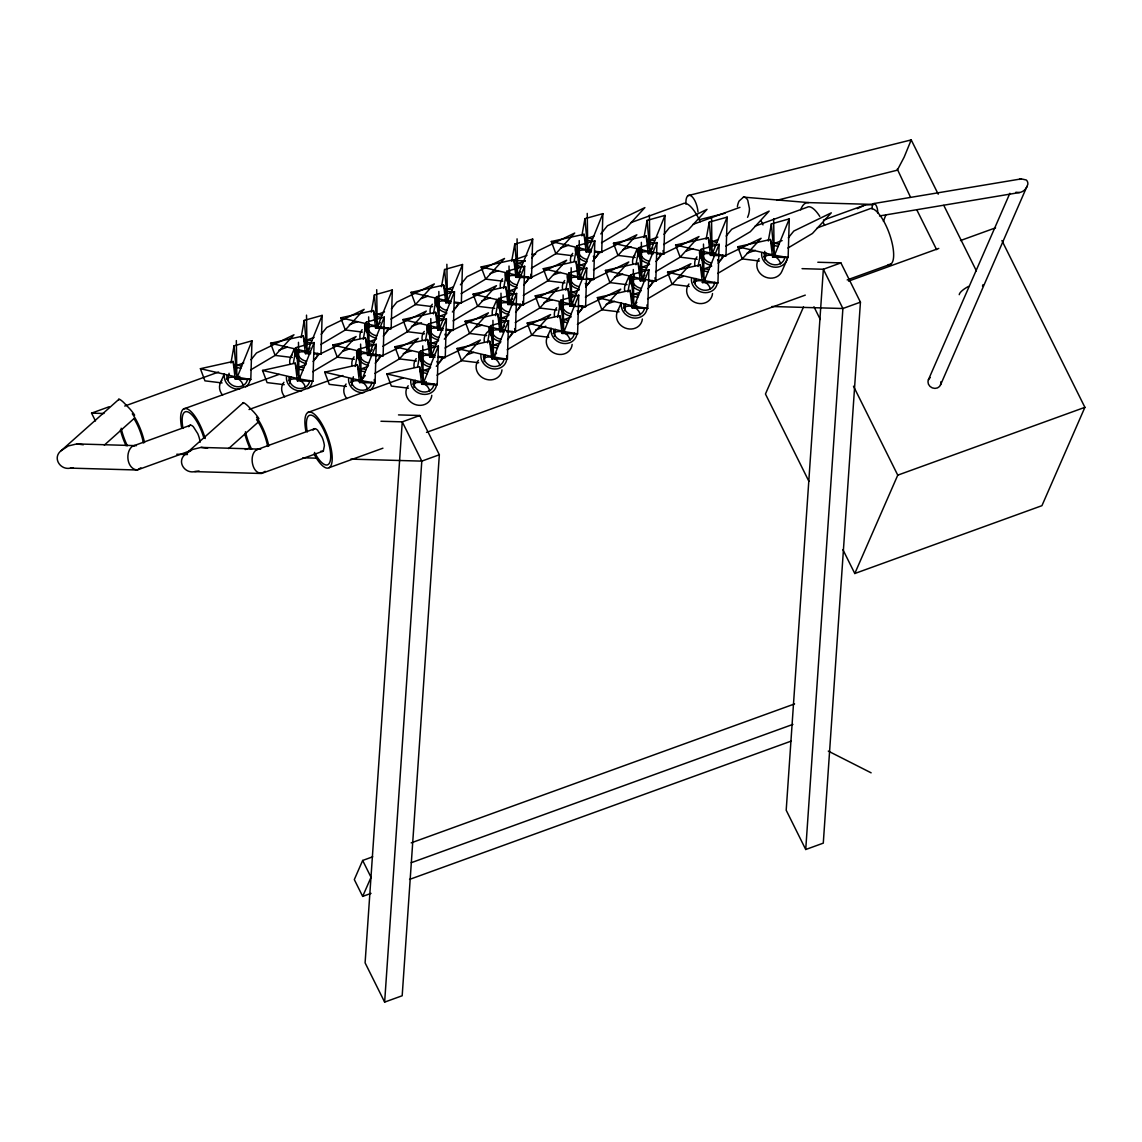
<?xml version="1.0" encoding="UTF-8"?>
<svg xmlns="http://www.w3.org/2000/svg" width="1142" height="1142" viewBox="0 0 1142 1142"><rect width="100%" height="100%" fill="white"/><g stroke="black" fill="none" stroke-linecap="round" stroke-linejoin="round"><path stroke-width="1.5" d="M222.09 382.941L204.932 380.843L200.407 368.695L233.111 361.443L235.252 379.058L250.797 379.487L251.968 340.816L234.039 345.84L230.941 362.985M284.23 384.683L267.085 382.599L262.546 370.436L295.25 363.185L297.391 380.8L312.937 381.242L314.107 342.557L296.178 347.582L293.394 363.013M314.064 353.863L320.973 354.063L322.144 315.378L304.229 320.402L301.131 337.547M346.369 386.424L329.224 384.34L324.685 372.178L357.389 364.926L359.53 382.541L375.076 382.984L376.246 344.299L358.317 349.324L355.219 366.482M354.405 359.245L337.261 357.16L332.722 344.998L365.426 337.746L367.581 355.362L383.112 355.804L384.283 317.119L366.368 322.144L363.27 339.302M362.442 332.065L345.298 329.981L340.773 317.819L373.477 310.567L375.618 328.182L391.149 328.625L392.334 289.94L374.405 294.964L371.307 312.123M408.508 388.18L391.363 386.082L386.824 373.934L419.528 366.682L421.683 384.297L437.215 384.726L438.385 346.04L420.47 351.079L417.672 366.511M438.342 357.36L445.252 357.546L446.422 318.861L428.507 323.9L425.409 341.044M446.394 330.181L453.288 330.366L454.473 291.681L436.544 296.706L433.446 313.864M454.43 303.001L461.339 303.187L462.51 264.501L444.595 269.526L441.497 286.685M478.684 362.742L461.539 360.644L457 348.496L489.704 341.244L491.859 358.859L507.391 359.287L508.561 320.616L490.646 325.641L487.548 342.786M506.805 331.865L515.442 332.108L516.612 293.437L498.683 298.462L495.585 315.606M494.772 308.383L477.627 306.284L473.088 294.136L505.792 286.885L507.947 304.5L523.479 304.928L524.649 266.257L506.734 271.282L503.636 288.426M502.808 281.203L485.664 279.105L481.125 266.957L513.829 259.705L515.984 277.32L531.515 277.749L532.686 239.063L514.771 244.102L511.673 261.247M548.874 337.304L531.729 335.206L527.19 323.058L559.894 315.806L562.035 333.421L577.581 333.864L578.751 295.178L560.822 300.203L557.724 317.348M556.911 310.124L539.766 308.026L535.227 295.878L567.931 288.626L570.086 306.242L585.618 306.684L586.788 267.999L568.873 273.024L565.775 290.168M564.947 282.945L547.803 280.846L543.278 268.698L575.968 261.447L578.123 279.062L593.654 279.505L594.839 240.819L576.91 245.844L574.126 261.275M594.796 252.125L601.706 252.325L602.876 213.64L584.947 218.664L581.849 235.809M619.05 311.866L601.905 309.782L597.366 297.619L630.07 290.368L632.225 307.983L647.757 308.426L648.927 269.74L631.012 274.765L627.914 291.924M648.899 281.046L655.793 281.246L656.978 242.561L639.049 247.586L635.951 264.744M656.935 253.867L663.845 254.066L665.015 215.381L647.086 220.406L643.988 237.565M689.226 286.442L672.081 284.344L667.556 272.196L700.26 264.93L702.401 282.559L717.933 282.988L719.117 244.302L701.188 249.327L698.09 266.486M697.277 259.263L680.132 257.164L675.593 245.016L708.297 237.75L710.452 255.38L725.984 255.808L727.154 217.123L709.239 222.148L706.141 239.306M759.416 261.004L742.271 258.906L737.732 246.758L770.436 239.506L772.592 257.121L788.123 257.55L789.293 218.864L771.378 223.903L768.281 241.048M398.501 414.903L419.799 415.502L439.342 454.759L402.184 995.753L384.64 1002.105L421.798 461.125L402.255 421.855L380.957 421.255M817.815 262.246L840.897 262.888L860.44 302.159L823.282 843.139L805.724 849.505L842.896 308.511L823.353 269.255L802.041 268.655M227.843 380.143L229.085 373.277M289.683 383.598L290.91 376.732M297.719 356.418L298.961 349.552M351.822 385.339L353.363 376.774M359.858 358.16L361.1 351.308M367.895 330.98L369.137 324.128M413.961 387.095L415.203 380.229M421.998 359.901L423.239 353.049M430.034 332.722L431.276 325.87M438.085 305.542L439.327 298.69M484.137 361.657L485.379 354.791M492.188 334.478L493.415 327.611M500.225 307.298L501.466 300.432M508.575 278.405L509.817 271.539M554.327 336.219L555.554 329.353M562.364 309.039L563.606 302.173M570.4 281.86L571.642 274.994M578.452 254.68L579.679 247.814M624.503 310.781L625.745 303.929M632.54 283.601L634.096 275.022M640.591 256.422L641.833 249.57M694.993 283.63L695.921 278.491M702.73 258.163L703.972 251.311M764.869 259.919L766.111 253.053M885.778 215.124L883.408 221.262M910.502 197.181L897.284 169.116M685.942 204.104A13.019 5.253 76 0 1 688.212 195.567L911.216 139.909L904.164 157.125L897.298 170.187L776.688 200.335M940.551 384.883L1027.8 184.462A5.11 4.397 -70 0 0 1026.258 179.993L1021.276 178.88L873.83 203.547M251.968 340.816L237.236 377.188L200.407 368.695M322.144 315.378L307.412 351.75L270.583 343.257L275.122 355.405L292.266 357.503M314.107 342.557L299.375 378.93L262.546 370.436M392.334 289.94L377.588 326.327L340.773 317.819M384.283 317.119L369.551 353.506L332.722 344.998M376.246 344.299L361.514 380.686L324.685 372.178M462.51 264.501L447.778 300.888L410.949 292.395L415.488 304.543L432.632 306.641M454.473 291.681L439.741 328.068L402.912 319.574L407.437 331.722L424.581 333.821M446.422 318.861L431.69 355.248L394.861 346.754L399.4 358.902L416.545 361M438.385 346.04L423.653 382.427L386.824 373.934M532.686 239.063L517.954 275.45L481.125 266.957M524.649 266.257L509.917 302.63L473.088 294.136M516.612 293.437L501.88 329.81L465.051 321.316L469.576 333.464L486.735 335.562M508.561 320.616L493.829 356.989L457 348.496M602.876 213.64L588.144 250.012L551.315 241.519L555.854 253.667L572.998 255.765M594.839 240.819L580.093 277.192L543.278 268.698M586.788 267.999L572.056 304.372L535.227 295.878M578.751 295.178L564.02 331.551L527.19 323.058M665.015 215.381L650.283 251.768L613.454 243.26L617.993 255.423L635.138 257.507M656.978 242.561L642.232 278.948L605.417 270.44L609.942 282.602L627.086 284.686M648.927 269.74L634.195 306.127L597.366 297.619M727.154 217.123L712.422 253.51L675.593 245.016M719.117 244.302L704.386 280.689L667.556 272.196M789.293 218.864L774.562 255.251L737.732 246.758M800.699 209.828C801.827 206.388 804.411 201.977 808.622 202.605L873.587 204.432L864.908 205.046L823.396 220.078M220.235 383.184L224.332 373.819M290.425 357.746L294.508 348.381M497.013 299.261L492.93 308.625A13.176 11.748 23.6 0 0 492.402 314.749M547.018 337.547L551.115 328.182M372.706 856.814L362.656 860.454L354.305 879.583L362.671 896.399L371.05 893.372M633.282 257.749L637.379 248.385M629.342 275.565L625.245 284.929A13.176 11.748 23.6 0 0 624.717 291.067M617.208 312.109L621.291 302.744M362.671 896.399L371.036 877.284L362.656 860.454M786.781 260.19L781.999 271.111A13.176 11.748 23.6 0 1 763.898 276.378A13.176 11.748 23.6 0 1 759.102 258.592M803.497 306.941L765.454 394.004L808.936 481.382M928.332 379.943L1009.885 193.269M842.924 549.687L854.787 573.512L897.755 475.158L1084.9 407.337L1001.905 240.548M1084.9 407.337L1041.932 505.678L854.787 573.512M1027.315 186.274L1024.988 189.658A11.449 9.835 -70 0 1 1019.463 192.541L879.511 215.952M188.744 426.708L189.486 425.566A14.346 4.739 70.1 0 1 193.326 426.694L197.737 433.617A11.049 3.64 70.1 0 1 200.107 442.268M313.036 430.191L313.764 429.049A14.346 4.739 70.1 0 1 317.604 430.191L322.015 437.1A11.049 3.64 70.1 0 1 324.385 445.751L323.343 451.061L261.475 473.487L194.768 471.617C184.504 473.93 176.368 461.254 185.404 454.202L243.389 402.626A14.346 1.899 48.2 0 1 247.7 405.738L254.138 412.39A11.049 1.456 48.2 0 1 258.934 418.686M910.245 140.894L910.959 139.895M134.642 415.188A11.049 1.456 48.2 0 0 129.86 408.893L123.422 402.241A14.346 1.899 48.2 0 0 119.111 399.129L61.126 450.705C52.089 457.756 60.226 470.433 70.49 468.12L137.197 470.004L140.866 467.806M237.679 376.075L235.252 379.058L239.849 376.332M250.969 359.759L256.507 352.964L293.979 334.777L275.122 355.405L250.583 369.965M310.082 347.925L305.442 353.62L310.61 353.763M321.145 334.32L326.683 327.526L364.155 309.339L345.298 329.981L320.774 344.527M299.818 377.816L297.391 380.8L300.46 378.987M313.108 361.5L318.647 354.705L356.118 336.519L337.261 357.16L312.722 371.707M380.257 322.487L375.618 328.182L378.687 326.369M391.335 308.897L396.859 302.088L434.345 283.915L415.488 304.543L390.949 319.089M372.221 349.666L367.581 355.362L370.65 353.549M383.284 336.076L388.822 329.267L426.294 311.095L407.437 331.722L382.913 346.269M365.283 375.49L359.53 382.541L362.599 380.729M375.247 363.256L380.786 356.447L418.257 338.275L399.4 358.902L374.876 373.448M448.221 299.775L445.808 302.758L450.976 302.901M460.412 284.815L467.049 276.664L504.521 258.477L485.664 279.105L461.14 293.651M440.184 326.955L437.757 329.938L442.939 330.081M452.36 311.994L458.998 303.843L496.485 285.657L477.627 306.284L453.088 320.845M432.147 354.134L429.72 357.118L434.902 357.26M444.324 339.174L450.962 331.023L488.448 312.837L469.576 333.464L445.052 348.024M424.096 381.314L421.683 384.297L426.28 381.571M436.287 366.354L442.925 358.203L480.397 340.016L461.539 360.644L437.015 375.204M520.624 271.625L515.984 277.32L520.581 274.594M531.687 258.021L537.225 251.226L574.712 233.039L555.854 253.667L531.315 268.227M512.587 298.804L507.947 304.5L512.544 301.774M523.65 285.2L529.189 278.405L566.66 260.219L547.803 280.846L523.279 295.407M504.536 325.984L499.896 331.68L503.351 331.78M515.613 312.38L521.152 305.585L558.624 287.399L539.766 308.026L515.228 322.586M496.499 353.163L491.859 358.859L494.929 357.032M507.562 339.559L513.101 332.765L550.587 314.578L531.729 335.206L507.191 349.766M588.587 248.899L586.16 251.882L591.342 252.025M600.763 233.939L607.416 225.788L644.887 207.601L626.03 228.243L601.491 242.789M580.55 276.079L578.123 279.062L581.192 277.249M592.727 261.133L599.364 252.967L636.851 234.781L617.993 255.423L593.455 269.969M572.513 303.258L570.086 306.242L573.141 304.429M585.789 286.942L591.328 280.147L628.799 261.961L609.942 282.602L585.418 297.148M564.462 330.438L562.035 333.421L565.104 331.608M577.752 314.121L583.291 307.326L620.763 289.14L601.905 309.782L577.367 324.328M652.938 247.928L648.299 253.624L653.481 253.767M664.016 234.338L669.555 227.529L707.026 209.357L688.169 229.985L663.645 244.531M644.902 275.108L640.262 280.804L645.444 280.946M655.979 261.518L661.503 254.709L698.99 236.537L680.132 257.164L655.594 271.71M636.865 302.287L632.225 307.983L636.822 305.257M647.928 288.698L653.467 281.888L690.939 263.716L672.081 284.344L647.557 298.89M712.865 252.396L710.452 255.38L715.049 252.639M726.155 236.08L731.694 229.285L769.166 211.099L750.308 231.726L725.784 246.272M704.828 279.576L702.401 282.559L705.471 280.732M718.118 263.26L723.643 256.465L761.129 238.278L742.271 258.906L717.733 273.452M775.018 254.138L772.592 257.121L775.646 255.294M788.294 237.821L793.833 231.027L831.305 212.84L812.447 233.468L787.923 248.028M104.322 445.109L134.142 418.443M228.6 448.592L258.42 421.94M190.543 425.181L132.429 446.237C124.892 452.046 126.833 468.905 137.197 470.004L190.7 450.605M314.821 428.664L256.707 449.72C247.214 455.358 253.667 479.64 265.144 471.303M61.126 450.705L68.234 445.965L76.799 443.924L136.426 445.666M185.404 454.202L192.527 449.463L201.092 447.407L260.704 449.163M857.328 208.672L864.908 205.046M310.039 350.894L305.442 353.62L303.287 336.005L270.583 343.257M448.863 300.931L445.808 302.758L443.653 285.129L410.949 292.395M440.826 328.111L437.757 329.938L435.616 312.323L402.912 319.574M590.771 249.156L586.16 251.882L584.019 234.267L551.315 241.519M434.317 354.391L429.72 357.118L427.565 339.502L394.861 346.754M502.965 329.852L499.896 331.68L497.755 314.064L465.051 321.316M651.368 251.811L648.299 253.624L646.158 236.009L613.454 243.26M644.859 278.077L640.262 280.804L638.121 263.188L605.417 270.44M95.471 420.984L91.56 413.133L109.104 406.766M527.004 255.323L512.644 260.519L525.077 260.876M124.735 406.052L218.593 372.035M235.352 365.954L243.731 362.928M278.933 350.166L287.313 347.125M304.072 341.058L314.121 337.404M349.324 324.656L357.703 321.616M377.816 314.335L384.511 311.894M421.384 298.533L428.093 296.106M446.536 289.426L453.231 286.999M490.104 273.637L498.483 270.597M515.242 264.516L525.306 260.876M560.494 248.128L568.873 245.087M585.632 239.006L594.011 235.98M630.884 222.619L682.845 203.776A29.649 9.778 70.1 0 1 700.246 221.748M183.534 409.007L279.062 374.39M299.175 367.096L305.87 364.669M342.743 351.308L349.452 348.881M367.881 342.186L376.26 339.16M411.463 326.398L421.512 322.758M438.285 316.677L446.665 313.65M481.853 300.888L490.232 297.848M506.991 291.781L517.055 288.141M553.927 274.765L560.622 272.338M579.065 265.658L585.76 263.231M622.633 249.87L631.012 246.829M649.455 240.148L657.835 237.108M693.023 224.36L739.959 207.344M249.027 409.535L342.871 375.518M359.63 369.451L368.01 366.411M403.212 353.663L411.591 350.623M428.35 344.541L438.414 340.901M475.286 327.54L481.981 325.113M502.095 317.819L508.804 315.392M543.992 302.63L552.371 299.604M570.814 292.923L579.194 289.882M614.382 277.121L622.761 274.094M639.52 268.013L649.584 264.373M686.456 251.012L693.151 248.571M709.924 242.504L718.304 239.463M755.162 226.102L807.123 207.273A29.649 9.778 70.1 0 1 819.799 216.423M307.812 412.49L403.34 377.874M420.099 371.807L430.163 368.152M467.035 354.791L473.73 352.364M492.173 345.683L500.553 342.643M535.741 329.895L545.805 326.241M562.563 320.174L570.943 317.133M606.131 304.386L614.51 301.345M631.269 295.264L639.648 292.238M678.205 278.263L683.23 276.435M703.344 269.155L711.723 266.115M746.911 253.353L755.305 250.326M773.734 243.646L782.113 240.605M817.315 227.843L869.262 209.015A29.649 9.778 70.1 0 1 889.775 234.881A29.649 9.778 70.1 0 1 888.205 264.587M245.245 449.563L250.269 447.735M419.799 415.502L402.255 421.855L365.097 962.849L384.64 1002.105M840.897 262.888L823.353 269.255L786.196 810.235L805.724 849.505M329.296 467.62L382.927 448.192M426.508 432.39L805.281 295.121M847.178 279.933L890.746 264.145M848.535 281.132L938.767 248.428M960.493 240.548L995.581 227.829M439.342 454.759L421.798 461.125L350.78 459.127M860.44 302.159L842.896 308.511L771.878 306.513M411.206 842.853L794.589 703.915M411.206 862.724L792.919 724.385M409.55 879.411L791.263 741.072M132.429 446.237L134.385 445.537M256.707 449.72L258.663 449.02M808.622 202.605L743.456 197.123L739.06 201.092A11.049 5.196 -85.2 0 0 737.389 206.659M699.147 219.721L724.999 213.269M70.49 468.12L73.373 467.706M194.768 471.617L199.093 470.975M1019.463 192.541L1015.866 192.256M531.972 254.209L535.527 254.309M91.56 413.133L103.979 413.475M176.782 454.245L187.445 454.545M302.844 457.785L317.048 458.185M201.092 447.407L207.601 448.264M76.799 443.924L83.323 444.78M788.123 257.55L774.562 255.251L770.436 239.506M725.984 255.808L712.422 253.51L708.297 237.75M663.845 254.066L650.283 251.768L646.158 236.009M591.527 250.598L588.144 250.012L584.019 234.267M594.925 251.169L601.706 252.325M717.933 282.988L704.386 280.689L700.26 264.93M655.793 281.246L642.232 278.948L638.121 263.188M583.491 277.777L580.093 277.192L575.968 261.447M586.874 278.348L593.654 279.505M531.515 277.749L517.954 275.45L513.829 259.705M647.757 308.426L634.195 306.127L630.07 290.368M575.454 304.957L572.056 304.372L567.931 288.626M578.837 305.528L585.618 306.684M523.479 304.928L509.917 302.63L505.792 286.885M451.161 301.459L447.778 300.888L443.653 285.129M454.559 302.03L461.339 303.187M577.581 333.864L564.02 331.551L559.894 315.806M515.442 332.108L501.88 329.81L497.755 314.064M443.125 328.639L439.741 328.068L435.616 312.323M446.508 329.224L453.288 330.366M391.149 328.625L377.588 326.327L373.477 310.567M507.391 359.287L493.829 356.989L489.704 341.244M435.088 355.819L431.69 355.248L427.565 339.502M438.471 356.404L445.252 357.546M383.112 355.804L369.551 353.506L365.426 337.746M310.795 352.336L307.412 351.75L303.287 336.005M314.193 352.907L320.973 354.063M437.215 384.726L423.653 382.427L419.528 366.682M375.076 382.984L361.514 380.686L357.389 364.926M312.937 381.242L299.375 378.93L295.25 363.185M250.797 379.487L237.236 377.188L233.111 361.443M828.293 751.108L871.132 772.834M911.216 139.909L938.224 194.197M943.792 205.374L976.367 270.84M916.826 209.9L936.597 249.627M813.961 306.784L820.284 319.489M853.488 386.21L897.755 475.158M242.932 402.769L243.046 403.54M118.654 399.286L118.768 400.043M771.378 223.903L774.176 255.166L773.662 218.65M709.239 222.148L712.037 253.424L711.523 216.909M701.188 249.327L704 280.604L703.486 244.088M647.086 220.406L649.898 251.668L649.384 215.153M639.049 247.586L641.861 278.848L641.347 242.332M631.012 274.765L633.81 306.027L633.296 269.512M584.947 218.664L587.759 249.927L587.245 213.411M576.91 245.844L579.708 277.106L579.208 240.591M568.873 273.024L571.671 304.286L571.157 267.77M560.822 300.203L563.634 331.465L563.12 294.95M514.771 244.102L517.569 275.365L517.069 238.849M506.734 271.282L509.532 302.544L509.018 266.029M498.683 298.462L501.495 329.724L500.981 293.209M490.646 325.641L493.444 356.904L492.944 320.388M444.595 269.526L447.393 300.803L446.879 264.287M436.544 296.706L439.356 327.982L438.842 291.467M428.507 323.9L431.305 355.162L430.805 318.647M420.47 351.079L423.268 382.342L422.754 345.826M374.405 294.964L377.217 326.227L376.703 289.711M366.368 322.144L369.166 353.406L368.652 316.891M358.317 349.324L361.129 380.6L360.615 344.085M304.229 320.402L307.027 351.665L306.513 315.149M296.178 347.582L298.99 378.844L298.476 342.329M234.039 345.84L236.851 377.103L236.337 340.587M688.212 195.582A13.233 5.353 76 0 1 696.734 205.446A13.019 5.253 76 0 1 697.976 212.055M959.237 294.679A13.019 4.026 -26.5 0 1 968.502 286.428M983.005 284.658A13.019 4.026 -26.5 0 1 982.477 286.042M940.808 381.813A6.595 5.881 23.6 0 1 932.272 387.88A6.595 5.881 23.6 0 1 930.23 377.545M1019.321 179.437A11.449 9.835 -70 0 1 1021.276 178.88M872.131 208.786A6.595 2.641 80.5 0 1 874.915 203.876A6.595 2.641 80.5 0 1 877.713 212.912M747.553 217.337A11.049 5.196 -85.2 0 0 749.466 208.615L747.767 200.235A14.346 6.738 -85.2 0 0 743.456 197.123M323.343 451.061A14.346 4.739 70.1 0 1 320.973 451.076M501.98 369.851A13.176 11.748 23.6 0 1 484.736 378.844A13.176 11.748 23.6 0 1 478.37 360.33M506.577 355.804A13.176 11.748 23.6 0 1 494.515 368.98A13.176 11.748 23.6 0 1 480.91 355.048M491.474 345.055A13.176 11.748 23.6 0 1 498.155 346.069M504.164 358.545A10.549 9.407 23.6 0 1 493.016 366.454A10.549 9.407 23.6 0 1 483.494 355.447M491.945 347.439A10.549 9.407 23.6 0 1 497.298 348.253M485.193 357.574A10.549 9.407 23.6 0 1 499.853 365.597M642.346 318.989A13.176 11.748 23.6 0 1 625.102 327.982A13.176 11.748 23.6 0 1 618.736 309.453M646.943 304.928A13.176 11.748 23.6 0 1 634.881 318.104A13.176 11.748 23.6 0 1 621.277 304.186M631.826 294.193A13.176 11.748 23.6 0 1 638.521 295.193M644.531 307.669A10.549 9.407 23.6 0 1 633.382 315.592A10.549 9.407 23.6 0 1 623.86 304.571M632.311 296.577A10.549 9.407 23.6 0 1 637.65 297.377M623.289 307.897A10.549 9.407 23.6 0 1 640.219 314.735M572.156 344.427A13.176 11.748 23.6 0 1 554.912 353.42A13.176 11.748 23.6 0 1 548.56 334.892M576.938 333.493A13.176 11.748 23.6 0 1 563.006 343.399A13.176 11.748 23.6 0 1 551.101 329.624M561.65 319.617A13.176 11.748 23.6 0 1 568.345 320.631M574.355 333.107A10.549 9.407 23.6 0 1 563.206 341.03A10.549 9.407 23.6 0 1 553.684 330.009M562.121 322.015A10.549 9.407 23.6 0 1 567.474 322.815M553.099 333.321A10.549 9.407 23.6 0 1 570.029 340.173M712.522 293.551A13.176 11.748 23.6 0 1 695.278 302.544A13.176 11.748 23.6 0 1 688.926 284.015M717.304 282.631A13.176 11.748 23.6 0 1 703.372 292.523A13.176 11.748 23.6 0 1 691.452 278.748M702.016 268.755A13.176 11.748 23.6 0 1 708.697 269.755M714.721 282.231A10.549 9.407 23.6 0 1 703.572 290.154A10.549 9.407 23.6 0 1 694.036 279.133M702.487 271.139A10.549 9.407 23.6 0 1 707.84 271.939M693.465 282.459A10.549 9.407 23.6 0 1 701.017 280.775M703.658 281.503A10.549 9.407 23.6 0 1 710.395 289.297M787.48 257.193A13.176 11.748 23.6 0 1 773.548 267.085A13.176 11.748 23.6 0 1 761.643 253.31M772.192 243.317A13.176 11.748 23.6 0 1 778.887 244.317M784.897 256.807A10.549 9.407 23.6 0 1 772.406 264.444A10.549 9.407 23.6 0 1 764.783 251.311M772.663 245.701A10.549 9.407 23.6 0 1 778.016 246.515M763.641 257.021A10.549 9.407 23.6 0 1 771.193 255.351M773.848 256.065A10.549 9.407 23.6 0 1 780.571 263.859M305.87 430.905A29.649 9.778 70.1 0 1 316.634 416.459A29.649 9.778 70.1 0 1 332.151 460.44A29.649 9.778 70.1 0 1 314.007 453.974M307.284 431.919A26.352 8.693 70.1 0 1 316.848 419.085A26.352 8.693 70.1 0 1 330.638 458.17A26.352 8.693 70.1 0 1 314.521 452.432M431.804 395.289A13.176 11.748 23.6 0 1 414.56 404.282A13.176 11.748 23.6 0 1 408.194 385.753M436.572 384.369A13.176 11.748 23.6 0 1 422.64 394.261A13.176 11.748 23.6 0 1 410.735 380.486M421.284 370.493A13.176 11.748 23.6 0 1 427.979 371.493M433.989 383.983A10.549 9.407 23.6 0 1 422.84 391.892A10.549 9.407 23.6 0 1 413.318 380.871M421.755 372.877A10.549 9.407 23.6 0 1 427.108 373.677M412.733 384.197A10.549 9.407 23.6 0 1 420.285 382.527M422.94 383.241A10.549 9.407 23.6 0 1 429.663 391.035M414.175 367.367A13.176 11.748 23.6 0 1 416.23 358.574M430.677 367.082A13.176 11.748 23.6 0 1 418.771 353.306M429.335 343.314A13.176 11.748 23.6 0 1 436.016 344.313M442.025 356.804A10.549 9.407 23.6 0 1 438.428 363.042M430.877 364.712A10.549 9.407 23.6 0 1 421.355 353.692M429.806 345.698A10.549 9.407 23.6 0 1 435.145 346.497M420.784 357.018A10.549 9.407 23.6 0 1 433.389 357.389M436.872 361.414A10.549 9.407 23.6 0 1 437.714 363.855M554.541 316.491A13.176 11.748 23.6 0 1 556.597 307.712M571.043 316.206A13.176 11.748 23.6 0 1 559.137 302.444M569.687 292.438A13.176 11.748 23.6 0 1 576.382 293.451M582.391 305.928A10.549 9.407 23.6 0 1 578.794 312.166M571.243 313.85A10.549 9.407 23.6 0 1 562.278 300.432M570.158 294.836A10.549 9.407 23.6 0 1 575.511 295.635M561.15 306.142A10.549 9.407 23.6 0 1 573.755 306.513M577.238 310.553A10.549 9.407 23.6 0 1 578.08 312.979M484.351 341.929A13.176 11.748 23.6 0 1 488.676 330.994M500.867 341.644A13.176 11.748 23.6 0 1 488.947 327.868M499.511 317.876A13.176 11.748 23.6 0 1 506.192 318.875M514.614 328.625A13.176 11.748 23.6 0 1 514.799 331.751M512.216 331.366A10.549 9.407 23.6 0 1 508.604 337.604M501.067 339.274A10.549 9.407 23.6 0 1 491.531 328.268M499.982 320.26A10.549 9.407 23.6 0 1 505.335 321.073M493.23 330.395A10.549 9.407 23.6 0 1 503.565 331.951M641.219 290.782A13.176 11.748 23.6 0 1 629.313 277.006M639.877 267.014A13.176 11.748 23.6 0 1 646.558 268.013M654.98 277.749A13.176 11.748 23.6 0 1 655.165 280.875M652.582 280.489A10.549 9.407 23.6 0 1 648.97 286.728M641.433 288.412A10.549 9.407 23.6 0 1 631.897 277.392M640.348 269.398A10.549 9.407 23.6 0 1 645.701 270.197M633.596 279.533A10.549 9.407 23.6 0 1 643.931 281.075M694.907 265.629A13.176 11.748 23.6 0 1 696.963 256.836M711.409 265.344A13.176 11.748 23.6 0 1 699.504 251.568M710.053 241.576A13.176 11.748 23.6 0 1 716.748 242.575M722.758 255.051A10.549 9.407 23.6 0 1 719.16 261.304M711.609 262.974A10.549 9.407 23.6 0 1 702.087 251.954M710.524 243.96A10.549 9.407 23.6 0 1 715.877 244.759M701.502 255.28A10.549 9.407 23.6 0 1 714.107 255.651M717.604 259.677A10.549 9.407 23.6 0 1 718.432 262.118M823.239 222.547A29.649 9.778 70.1 0 1 824.524 225.245M250.398 449.277A29.649 9.778 70.1 0 1 244.688 433.432M256.565 417.301A29.649 9.778 70.1 0 1 268.813 446.079M251.64 449.249A26.352 8.693 70.1 0 1 245.459 431.733M256.55 419.628A26.352 8.693 70.1 0 1 267.685 446.451M346.882 398.601A13.176 11.748 23.6 0 1 346.055 384.012M374.248 379.487A13.176 11.748 23.6 0 1 369.937 390.421M363.87 392.62A13.176 11.748 23.6 0 1 348.595 378.744M359.145 368.752A13.176 11.748 23.6 0 1 365.84 369.751M371.849 382.227A10.549 9.407 23.6 0 1 360.701 390.15A10.549 9.407 23.6 0 1 351.179 379.13M359.616 371.136A10.549 9.407 23.6 0 1 364.969 371.935M350.594 382.456A10.549 9.407 23.6 0 1 367.524 389.294M352.036 365.626A13.176 11.748 23.6 0 1 354.091 356.832M368.538 365.34A13.176 11.748 23.6 0 1 356.632 351.565M367.182 341.572A13.176 11.748 23.6 0 1 373.877 342.571M379.886 355.048A10.549 9.407 23.6 0 1 376.289 361.286M368.738 362.97A10.549 9.407 23.6 0 1 359.773 349.552M367.667 343.956A10.549 9.407 23.6 0 1 373.006 344.756M358.645 355.276A10.549 9.407 23.6 0 1 371.25 355.633M508.904 314.464A13.176 11.748 23.6 0 1 496.998 300.689M507.548 290.696A13.176 11.748 23.6 0 1 514.243 291.695M522.665 301.445A13.176 11.748 23.6 0 1 522.836 304.571M520.252 304.186A10.549 9.407 23.6 0 1 516.655 310.424M509.104 312.094A10.549 9.407 23.6 0 1 499.582 301.088M508.019 293.08A10.549 9.407 23.6 0 1 513.372 293.894M501.267 303.215A10.549 9.407 23.6 0 1 511.616 304.771M422.212 340.188A13.176 11.748 23.6 0 1 424.282 331.394M438.714 339.902A13.176 11.748 23.6 0 1 426.808 326.127M437.372 316.134A13.176 11.748 23.6 0 1 444.052 317.133M450.076 329.624A10.549 9.407 23.6 0 1 446.465 335.862M438.928 337.532A10.549 9.407 23.6 0 1 429.392 326.512M437.843 318.518A10.549 9.407 23.6 0 1 443.196 319.317M428.821 329.838A10.549 9.407 23.6 0 1 441.426 330.209M444.909 334.235A10.549 9.407 23.6 0 1 445.751 336.676M562.578 289.311A13.176 11.748 23.6 0 1 564.648 280.532M579.08 289.026A13.176 11.748 23.6 0 1 567.174 275.265M577.738 265.258A13.176 11.748 23.6 0 1 584.418 266.272M590.428 278.748A10.549 9.407 23.6 0 1 586.831 284.986M579.294 286.671A10.549 9.407 23.6 0 1 569.758 275.65M578.209 267.656A10.549 9.407 23.6 0 1 583.562 268.456M569.187 278.962A10.549 9.407 23.6 0 1 576.739 277.292M579.379 278.02A10.549 9.407 23.6 0 1 581.792 279.333M585.275 283.373A10.549 9.407 23.6 0 1 586.117 285.8M632.768 263.888A13.176 11.748 23.6 0 1 634.824 255.094M649.27 263.602A13.176 11.748 23.6 0 1 637.364 249.827M647.914 239.834A13.176 11.748 23.6 0 1 654.609 240.834M663.017 250.569A13.176 11.748 23.6 0 1 663.202 253.695M660.618 253.31A10.549 9.407 23.6 0 1 657.021 259.548M649.47 261.233A10.549 9.407 23.6 0 1 640.505 247.814M648.385 242.218A10.549 9.407 23.6 0 1 653.738 243.018M641.633 252.353A10.549 9.407 23.6 0 1 651.968 253.895M761.1 220.791A29.649 9.778 70.1 0 1 762.999 224.903M181.592 427.408A29.649 9.778 70.1 0 1 187.573 409.064A29.649 9.778 70.1 0 1 205.203 438.542M183.005 428.436A26.352 8.693 70.1 0 1 188.316 412.119A26.352 8.693 70.1 0 1 203.99 438.328M284.743 396.859A13.176 11.748 23.6 0 1 283.915 382.27M312.294 380.871A13.176 11.748 23.6 0 1 307.783 388.68M301.731 390.864A13.176 11.748 23.6 0 1 286.456 377.003M297.006 366.996A13.176 11.748 23.6 0 1 303.701 368.01M309.71 380.486A10.549 9.407 23.6 0 1 298.562 388.408A10.549 9.407 23.6 0 1 289.04 377.388M297.477 369.394A10.549 9.407 23.6 0 1 302.83 370.194M288.455 380.7A10.549 9.407 23.6 0 1 296.006 379.03M298.647 379.758A10.549 9.407 23.6 0 1 305.385 387.552M289.897 363.87A13.176 11.748 23.6 0 1 291.952 355.091M306.399 363.599A13.176 11.748 23.6 0 1 294.493 349.823M305.042 339.816A13.176 11.748 23.6 0 1 311.737 340.83M317.747 353.306A10.549 9.407 23.6 0 1 314.15 359.544M306.598 361.229A10.549 9.407 23.6 0 1 297.077 350.209M305.514 342.215A10.549 9.407 23.6 0 1 310.867 343.014M296.506 353.52A10.549 9.407 23.6 0 1 309.111 353.892M430.263 313.008A13.176 11.748 23.6 0 1 432.318 304.215M446.765 312.722A13.176 11.748 23.6 0 1 434.859 298.947M445.409 288.955A13.176 11.748 23.6 0 1 452.104 289.954M458.113 302.43A10.549 9.407 23.6 0 1 454.516 308.683M446.965 310.353A10.549 9.407 23.6 0 1 438 296.934M445.88 291.338A10.549 9.407 23.6 0 1 451.233 292.138M436.858 302.659A10.549 9.407 23.6 0 1 449.463 303.03M360.073 338.446A13.176 11.748 23.6 0 1 362.142 329.653M376.575 338.16A13.176 11.748 23.6 0 1 364.669 324.385M375.233 314.393A13.176 11.748 23.6 0 1 381.913 315.392M387.937 327.868A10.549 9.407 23.6 0 1 384.326 334.106M376.789 335.791A10.549 9.407 23.6 0 1 367.253 324.771M375.704 316.777A10.549 9.407 23.6 0 1 381.057 317.576M366.682 328.097A10.549 9.407 23.6 0 1 379.287 328.453M500.439 287.57A13.176 11.748 23.6 0 1 502.494 278.776M516.941 287.284A13.176 11.748 23.6 0 1 505.035 273.509M515.599 263.517A13.176 11.748 23.6 0 1 522.279 264.516M530.702 274.266A13.176 11.748 23.6 0 1 530.873 277.392M528.289 277.006A10.549 9.407 23.6 0 1 524.692 283.245M517.14 284.915A10.549 9.407 23.6 0 1 507.619 273.894M516.07 265.9A10.549 9.407 23.6 0 1 521.423 266.714M509.318 276.036A10.549 9.407 23.6 0 1 519.653 277.592M570.629 262.132A13.176 11.748 23.6 0 1 572.684 253.353M587.131 261.846A13.176 11.748 23.6 0 1 575.225 248.085M585.775 238.078A13.176 11.748 23.6 0 1 592.47 239.092M598.479 251.568A10.549 9.407 23.6 0 1 594.882 257.806M587.331 259.491A10.549 9.407 23.6 0 1 577.809 248.471M586.246 240.477A10.549 9.407 23.6 0 1 591.599 241.276M577.224 251.782A10.549 9.407 23.6 0 1 584.775 250.112M587.416 250.84A10.549 9.407 23.6 0 1 589.829 252.154M593.326 256.193A10.549 9.407 23.6 0 1 594.154 258.62M126.12 445.794A29.649 9.778 70.1 0 1 120.41 429.934M132.286 413.804A29.649 9.778 70.1 0 1 144.534 442.582M127.362 445.751A26.352 8.693 70.1 0 1 121.18 428.236M133.857 418.457A26.352 8.693 70.1 0 1 143.407 442.968M222.604 395.118A13.176 11.748 23.6 0 1 221.776 380.529M250.155 379.13A13.176 11.748 23.6 0 1 245.644 386.924M239.592 389.122A13.176 11.748 23.6 0 1 224.303 375.247M234.867 365.254A13.176 11.748 23.6 0 1 241.547 366.268M247.571 378.744A10.549 9.407 23.6 0 1 236.423 386.653A10.549 9.407 23.6 0 1 226.887 375.647M235.338 367.638A10.549 9.407 23.6 0 1 240.691 368.452M226.316 378.958A10.549 9.407 23.6 0 1 243.246 385.796"/></g></svg>
